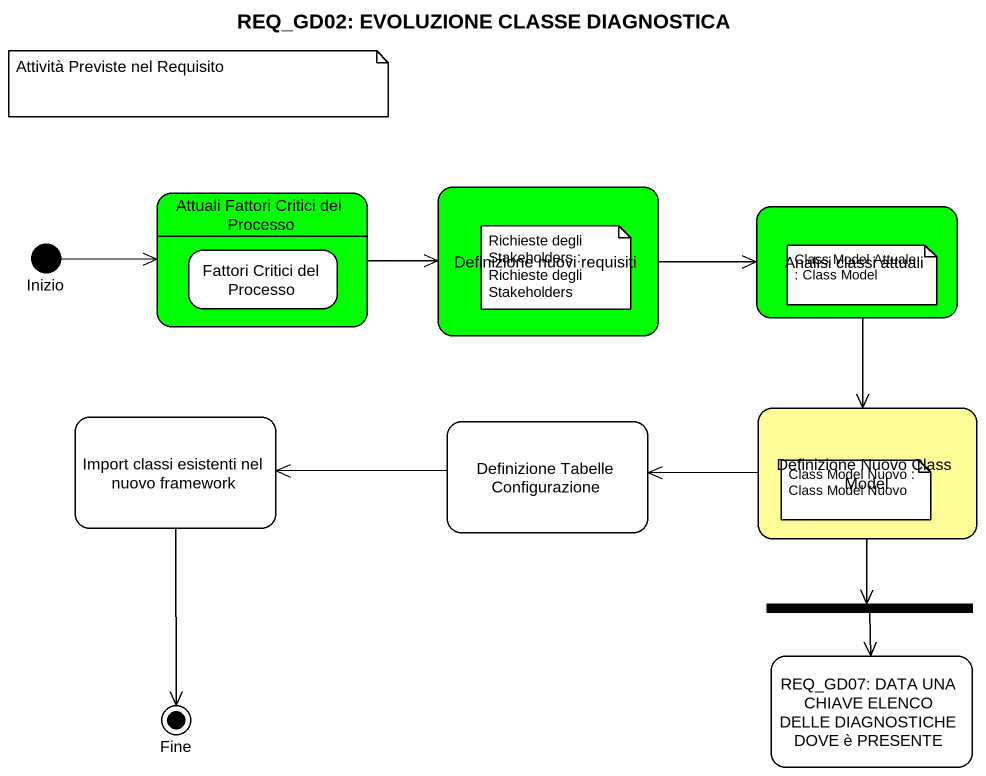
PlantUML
@startuml
title REQ_GD02: EVOLUZIONE CLASSE DIAGNOSTICA
hide empty description
state "Attuali Fattori Critici del Processo" as Attuali_Fattori_Critici_del #00FF00 {
  state "Fattori Critici del Processo" as Fattori_Critici_del_Processo
}
state "Definizione nuovi requisiti" as Definizione_nuovi_requisiti #00FF00
state Inizio <<start>>
state "Analisi classi attuali" as Analisi_classi_attuali #00FF00
state "Import classi esistenti nel nuovo framework" as Import_classi_esistenti_nel
state "Definizione Tabelle Configurazione" as Definizione_Tabelle
state "Definizione Nuovo Class Model" as Definizione_Nuovo_Class #FFFE99
state fork1 <<fork>>
state "REQ_GD07: DATA UNA CHIAVE ELENCO DELLE DIAGNOSTICHE DOVE è PRESENTE" as REQ_GD07_DATA_UNA_CHIAVE
state Fine <<end>>
Attuali_Fattori_Critici_del -right-> Definizione_nuovi_requisiti
Definizione_nuovi_requisiti -right-> Analisi_classi_attuali
Inizio -right-> Attuali_Fattori_Critici_del
Analisi_classi_attuali --> Definizione_Nuovo_Class
Import_classi_esistenti_nel --> Fine
Definizione_Tabelle -left-> Import_classi_esistenti_nel
Definizione_Nuovo_Class -left-> Definizione_Tabelle
Definizione_Nuovo_Class --> fork1
fork1 --> REQ_GD07_DATA_UNA_CHIAVE
note as N1
  Attività Previste nel Requisito
end note
note as N2
  Richieste degli Stakeholders : Richieste degli Stakeholders
end note
note as N3
  Class Model Attuale : Class Model
end note
note as N4
  Class Model Nuovo : Class Model Nuovo
end note
@enduml
